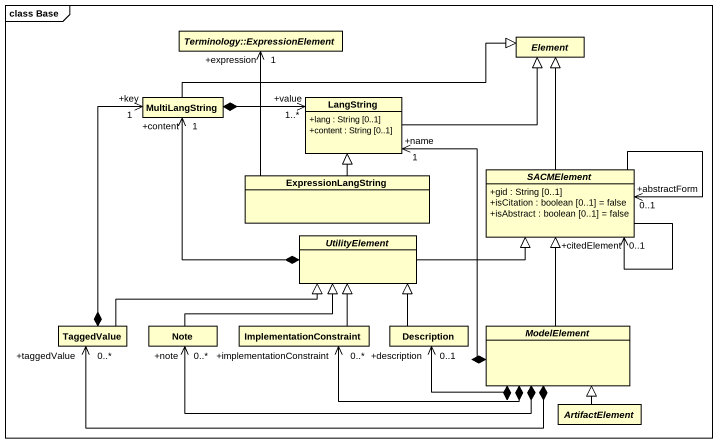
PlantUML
@startuml
mainframe class Base
hide circle
hide empty members
skinparam classAttributeIconSize 0
abstract class "Terminology::ExpressionElement" as Terminology
abstract class Element
class MultiLangString
class LangString {
  +lang : String [0..1]
  +content : String [0..1]
}
class ExpressionLangString
abstract class SACMElement {
  +gid : String [0..1]
  +isCitation : boolean [0..1] = false
  +isAbstract : boolean [0..1] = false
}
abstract class UtilityElement
class TaggedValue
class "Note" as Note_
class ImplementationConstraint
class Description
abstract class ModelElement
abstract class ArtifactElement
MultiLangString -right-|> Element
MultiLangString *-right-> "+value\n1..*" LangString
LangString -right-|> Element
ExpressionLangString -up-> "+expression\n1" Terminology
ExpressionLangString -up-|> LangString
SACMElement -up-|> Element
SACMElement --> "+citedElement\n0..1" SACMElement
SACMElement --> "+abstractForm\n0..1" SACMElement
UtilityElement *-up-> "+content\n1" MultiLangString
UtilityElement -right-|> SACMElement
TaggedValue *-up-> "+key\n1" MultiLangString
TaggedValue -right-|> UtilityElement
Note_ -right-|> UtilityElement
ImplementationConstraint -up-|> UtilityElement
Description -up-|> UtilityElement
ModelElement *-up-> "+name\n1" LangString
ModelElement -up-|> SACMElement
ModelElement *-left-> "+taggedValue\n0..*" TaggedValue
ModelElement *-left-> "+note\n0..*" Note_
ModelElement *-left-> "+implementationConstraint\n0..*" ImplementationConstraint
ModelElement *-left-> "+description\n0..1" Description
ArtifactElement -up-|> ModelElement
@enduml
